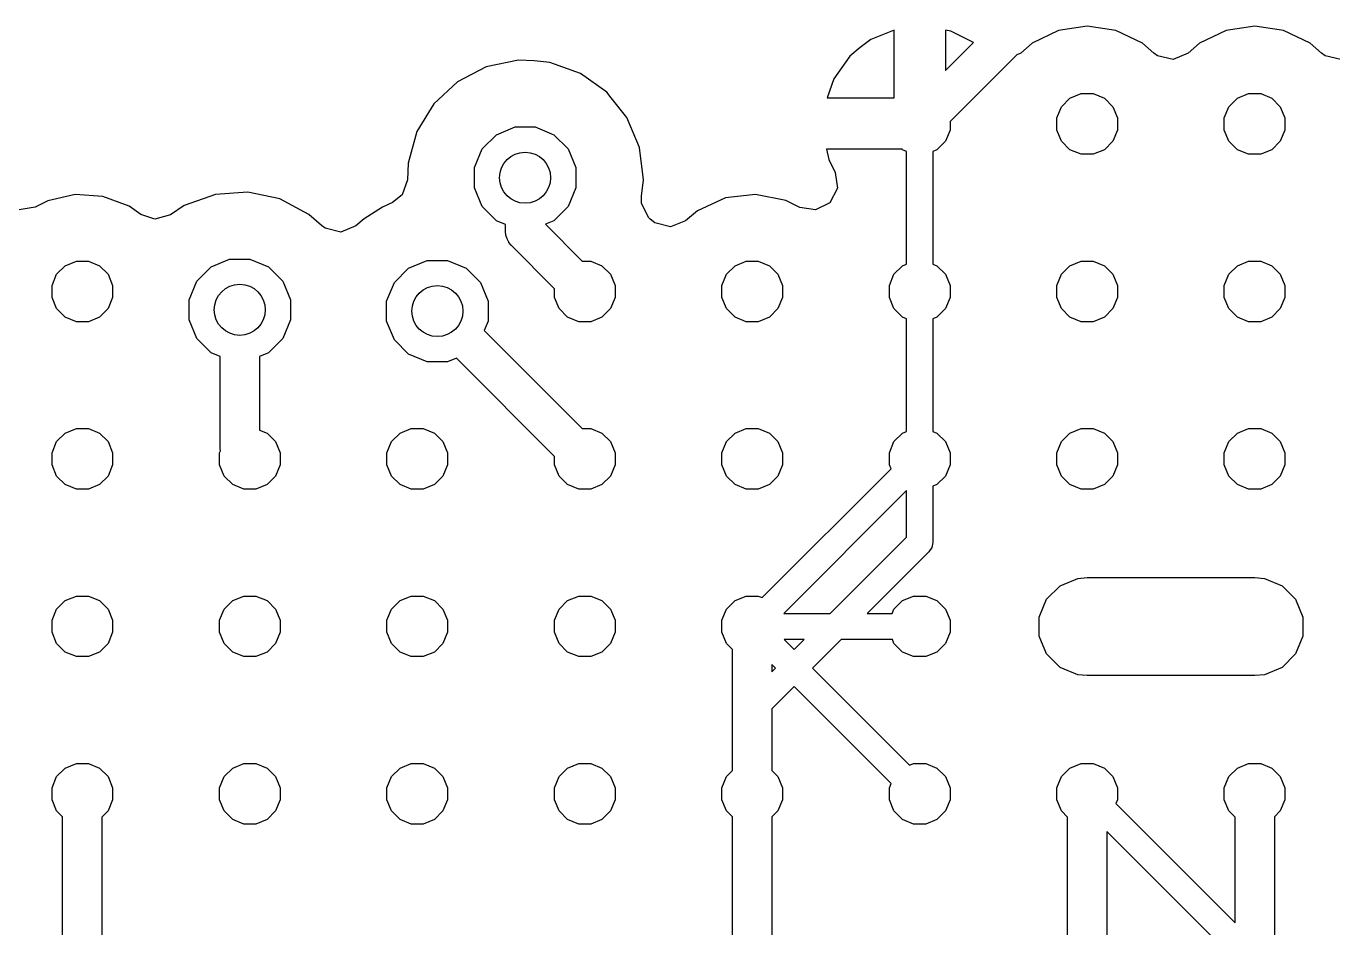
# Model space of a CAD drawing. Header units: inches. Extents: x 5.33 to 6.48, y -5.2 to -3.46.
# Drawn here: x 6.0808 to 6.2804, y -4.0155 to -3.8776 of the extents above; entities that cross this region are included whole.
import ezdxf

# ---------------------------------------------------------------- set-up
doc = ezdxf.new("R2010")
doc.units = ezdxf.units.IN
doc.header["$MEASUREMENT"] = 0
doc.layers.add('Top Layer', color=13, linetype='CONTINUOUS', true_color=0xc83434)

msp = doc.modelspace()

# ---------------------------------------------------------------- linework, layer by layer
at = {"layer": 'Top Layer', "linetype": 'CONTINUOUS'}
for p, q in [((6.24291, -3.87764), (6.23853, -3.87831)), ((6.2473, -3.87831), (6.24291, -3.87764)), ((6.2685, -3.87764), (6.26412, -3.87831)), ((6.27289, -3.87831), (6.2685, -3.87764)), ((6.20982, -3.8797), (6.20819, -3.88089)), ((6.21339, -3.87825), (6.20982, -3.8797)), ((6.21339, -3.88858), (6.21339, -3.87825)), ((6.22206, -3.87843), (6.22126, -3.87828)), ((6.22126, -3.87828), (6.22126, -3.88441)), ((6.22551, -3.88016), (6.22206, -3.87843)), ((6.23853, -3.87831), (6.23447, -3.88026)), ((6.25136, -3.88026), (6.2473, -3.87831)), ((6.26412, -3.87831), (6.26006, -3.88026)), ((6.27695, -3.88026), (6.27289, -3.87831)), ((6.20819, -3.88089), (6.20665, -3.88221)), ((6.22126, -3.88441), (6.22551, -3.88016)), ((6.23274, -3.88176), (6.23215, -3.88201)), ((6.23447, -3.88026), (6.23274, -3.88176)), ((6.25309, -3.88176), (6.25136, -3.88026)), ((6.25365, -3.88217), (6.25309, -3.88176)), ((6.25833, -3.88176), (6.25605, -3.88273)), ((6.26006, -3.88026), (6.25833, -3.88176)), ((6.27868, -3.88176), (6.27695, -3.88026)), ((6.27924, -3.88217), (6.27868, -3.88176)), ((6.15598, -3.88285), (6.15107, -3.88387)), ((6.15839, -3.88293), (6.15598, -3.88285)), ((6.16077, -3.88318), (6.15839, -3.88293)), ((6.16547, -3.88488), (6.16077, -3.88318)), ((6.20665, -3.88221), (6.20416, -3.88569)), ((6.23215, -3.88201), (6.22194, -3.89223)), ((6.25605, -3.88273), (6.25365, -3.88217)), ((6.28165, -3.88273), (6.27924, -3.88217)), ((6.15107, -3.88387), (6.14667, -3.88615)), ((6.16948, -3.88776), (6.16547, -3.88488)), ((6.20416, -3.88569), (6.20314, -3.88858)), ((6.14667, -3.88615), (6.14305, -3.88952)), ((6.17014, -3.88858), (6.16948, -3.88776)), ((6.14305, -3.88952), (6.14048, -3.89375)), ((6.17256, -3.89162), (6.17014, -3.88858)), ((6.20314, -3.88858), (6.21339, -3.88858)), ((6.23897, -3.88997), (6.24027, -3.88867)), ((6.24027, -3.88867), (6.24197, -3.88796)), ((6.24197, -3.88796), (6.24382, -3.88796)), ((6.24382, -3.88796), (6.24552, -3.88867)), ((6.24552, -3.88867), (6.24682, -3.88997)), ((6.26456, -3.88997), (6.26586, -3.88867)), ((6.26586, -3.88867), (6.26756, -3.88796)), ((6.26756, -3.88796), (6.26941, -3.88796)), ((6.26941, -3.88796), (6.27111, -3.88867)), ((6.27111, -3.88867), (6.27241, -3.88997)), ((6.17447, -3.89617), (6.17256, -3.89162)), ((6.23826, -3.89168), (6.23897, -3.88997)), ((6.23826, -3.89352), (6.23826, -3.89168)), ((6.24682, -3.88997), (6.24753, -3.89168)), ((6.24753, -3.89168), (6.24753, -3.89352)), ((6.26385, -3.89168), (6.26456, -3.88997)), ((6.26385, -3.89352), (6.26385, -3.89168)), ((6.27241, -3.88997), (6.27312, -3.89168)), ((6.27312, -3.89168), (6.27312, -3.89352)), ((6.14048, -3.89375), (6.13912, -3.89858)), ((6.15262, -3.89424), (6.15547, -3.89306)), ((6.15547, -3.89306), (6.15855, -3.89306)), ((6.15855, -3.89306), (6.1614, -3.89424)), ((6.22194, -3.89352), (6.22123, -3.89522)), ((6.22194, -3.89223), (6.22194, -3.89352)), ((6.23897, -3.89522), (6.23826, -3.89352)), ((6.24753, -3.89352), (6.24682, -3.89522)), ((6.26456, -3.89522), (6.26385, -3.89352)), ((6.27312, -3.89352), (6.27241, -3.89522)), ((6.15044, -3.89642), (6.15262, -3.89424)), ((6.1614, -3.89424), (6.16358, -3.89642)), ((6.22123, -3.89522), (6.21993, -3.89653)), ((6.24027, -3.89653), (6.23897, -3.89522)), ((6.24682, -3.89522), (6.24552, -3.89653)), ((6.26586, -3.89653), (6.26456, -3.89522)), ((6.27241, -3.89522), (6.27111, -3.89653)), ((6.14926, -3.89927), (6.15044, -3.89642)), ((6.16358, -3.89642), (6.16476, -3.89927)), ((6.17508, -3.90113), (6.17447, -3.89617)), ((6.21461, -3.89646), (6.20305, -3.89646)), ((6.20305, -3.89646), (6.2034, -3.89805)), ((6.21468, -3.89653), (6.21461, -3.89646)), ((6.21531, -3.89679), (6.21468, -3.89653)), ((6.21531, -3.914), (6.21531, -3.89679)), ((6.21993, -3.89653), (6.2193, -3.89679)), ((6.2193, -3.89679), (6.2193, -3.914)), ((6.24197, -3.89723), (6.24027, -3.89653)), ((6.24382, -3.89723), (6.24197, -3.89723)), ((6.24552, -3.89653), (6.24382, -3.89723)), ((6.26756, -3.89723), (6.26586, -3.89653)), ((6.26941, -3.89723), (6.26756, -3.89723)), ((6.27111, -3.89653), (6.26941, -3.89723)), ((6.13912, -3.89858), (6.13904, -3.90111)), ((6.14926, -3.90235), (6.14926, -3.89927)), ((6.16476, -3.89927), (6.16476, -3.90235)), ((6.2034, -3.89805), (6.20437, -3.89999)), ((6.13904, -3.90111), (6.1382, -3.90344)), ((6.17477, -3.90365), (6.17508, -3.90113)), ((6.20437, -3.89999), (6.20473, -3.90243)), ((6.08827, -3.90339), (6.08409, -3.90433)), ((6.09249, -3.90368), (6.08827, -3.90339)), ((6.09651, -3.90517), (6.09249, -3.90368)), ((6.10968, -3.90337), (6.10493, -3.90507)), ((6.11464, -3.90303), (6.10968, -3.90337)), ((6.11951, -3.90406), (6.11464, -3.90303)), ((6.1382, -3.90344), (6.13672, -3.90461)), ((6.15044, -3.9052), (6.14926, -3.90235)), ((6.16476, -3.90235), (6.16358, -3.9052)), ((6.17479, -3.90476), (6.17477, -3.90365)), ((6.19223, -3.90338), (6.18762, -3.90391)), ((6.19686, -3.90428), (6.19223, -3.90338)), ((6.20473, -3.90243), (6.20359, -3.90463)), ((6.08215, -3.90533), (6.07971, -3.90573)), ((6.08409, -3.90433), (6.08215, -3.90533)), ((6.09829, -3.90642), (6.09651, -3.90517)), ((6.10493, -3.90507), (6.1028, -3.90648)), ((6.12398, -3.90641), (6.11951, -3.90406)), ((6.13521, -3.90531), (6.13239, -3.9071)), ((6.13672, -3.90461), (6.13521, -3.90531)), ((6.15262, -3.90738), (6.15044, -3.9052)), ((6.16358, -3.9052), (6.1614, -3.90738)), ((6.17591, -3.90696), (6.17479, -3.90476)), ((6.18762, -3.90391), (6.18334, -3.90585)), ((6.199, -3.90535), (6.19686, -3.90428)), ((6.20138, -3.90573), (6.199, -3.90535)), ((6.20359, -3.90463), (6.20138, -3.90573)), ((6.10042, -3.90715), (6.09829, -3.90642)), ((6.1028, -3.90648), (6.10042, -3.90715)), ((6.12588, -3.90811), (6.12398, -3.90641)), ((6.13239, -3.9071), (6.13112, -3.90818)), ((6.15401, -3.90795), (6.15262, -3.90738)), ((6.1614, -3.90738), (6.16013, -3.9079)), ((6.17611, -3.90716), (6.17591, -3.90696)), ((6.17683, -3.90773), (6.17611, -3.90716)), ((6.17923, -3.90832), (6.17683, -3.90773)), ((6.18152, -3.90739), (6.17923, -3.90832)), ((6.18334, -3.90585), (6.18152, -3.90739)), ((6.12643, -3.90852), (6.12588, -3.90811)), ((6.12883, -3.90911), (6.12643, -3.90852)), ((6.13112, -3.90818), (6.12883, -3.90911)), ((6.15401, -3.90902), (6.15401, -3.90795)), ((6.15406, -3.90957), (6.15401, -3.90902)), ((6.15406, -3.90959), (6.15406, -3.90957)), ((6.15406, -3.9096), (6.15406, -3.90959)), ((6.15406, -3.90959), (6.15406, -3.90959)), ((6.15428, -3.91014), (6.15406, -3.9096)), ((6.16013, -3.9079), (6.16572, -3.91356)), ((6.1545, -3.91067), (6.15428, -3.91014)), ((6.15451, -3.91068), (6.1545, -3.91067)), ((6.15452, -3.91069), (6.15451, -3.91068)), ((6.15451, -3.91068), (6.15451, -3.91068)), ((6.15487, -3.91113), (6.15452, -3.91069)), ((6.16149, -3.91781), (6.15487, -3.91113)), ((6.08673, -3.91426), (6.08843, -3.91356)), ((6.08843, -3.91356), (6.09027, -3.91356)), ((6.09027, -3.91356), (6.09198, -3.91426)), ((6.10901, -3.91443), (6.11186, -3.91325)), ((6.11186, -3.91325), (6.11495, -3.91325)), ((6.11495, -3.91325), (6.1178, -3.91443)), ((6.13921, -3.91463), (6.14206, -3.91345)), ((6.14206, -3.91345), (6.14514, -3.91345)), ((6.14514, -3.91345), (6.14799, -3.91463)), ((6.16572, -3.91356), (6.16704, -3.91356)), ((6.16704, -3.91356), (6.16875, -3.91426)), ((6.18909, -3.91426), (6.19079, -3.91356)), ((6.19079, -3.91356), (6.19263, -3.91356)), ((6.19263, -3.91356), (6.19434, -3.91426)), ((6.24027, -3.91426), (6.24197, -3.91356)), ((6.24197, -3.91356), (6.24382, -3.91356)), ((6.24382, -3.91356), (6.24552, -3.91426)), ((6.26586, -3.91426), (6.26756, -3.91356)), ((6.26756, -3.91356), (6.26941, -3.91356)), ((6.26941, -3.91356), (6.27111, -3.91426)), ((6.08472, -3.91727), (6.08542, -3.91556)), ((6.08542, -3.91556), (6.08673, -3.91426)), ((6.09198, -3.91426), (6.09328, -3.91556)), ((6.09328, -3.91556), (6.09398, -3.91727)), ((6.10683, -3.91661), (6.10901, -3.91443)), ((6.1178, -3.91443), (6.11998, -3.91661)), ((6.13703, -3.91681), (6.13921, -3.91463)), ((6.14799, -3.91463), (6.15017, -3.91681)), ((6.16875, -3.91426), (6.17005, -3.91556)), ((6.17005, -3.91556), (6.17076, -3.91727)), ((6.18708, -3.91727), (6.18778, -3.91556)), ((6.18778, -3.91556), (6.18909, -3.91426)), ((6.19434, -3.91426), (6.19564, -3.91556)), ((6.19564, -3.91556), (6.19635, -3.91727)), ((6.21267, -3.91727), (6.21337, -3.91556)), ((6.21337, -3.91556), (6.21468, -3.91426)), ((6.21468, -3.91426), (6.21531, -3.914)), ((6.2193, -3.914), (6.21993, -3.91426)), ((6.21993, -3.91426), (6.22123, -3.91556)), ((6.22123, -3.91556), (6.22194, -3.91727)), ((6.23826, -3.91727), (6.23897, -3.91556)), ((6.23897, -3.91556), (6.24027, -3.91426)), ((6.24552, -3.91426), (6.24682, -3.91556)), ((6.24682, -3.91556), (6.24753, -3.91727)), ((6.26385, -3.91727), (6.26456, -3.91556)), ((6.26456, -3.91556), (6.26586, -3.91426)), ((6.27111, -3.91426), (6.27241, -3.91556)), ((6.27241, -3.91556), (6.27312, -3.91727)), ((6.08472, -3.91911), (6.08472, -3.91727)), ((6.09398, -3.91727), (6.09398, -3.91911)), ((6.10565, -3.91946), (6.10683, -3.91661)), ((6.11998, -3.91661), (6.12116, -3.91946)), ((6.13585, -3.91966), (6.13703, -3.91681)), ((6.15017, -3.91681), (6.15135, -3.91966)), ((6.17076, -3.91727), (6.17076, -3.91911)), ((6.18708, -3.91911), (6.18708, -3.91727)), ((6.19635, -3.91727), (6.19635, -3.91911)), ((6.21267, -3.91911), (6.21267, -3.91727)), ((6.22194, -3.91727), (6.22194, -3.91911)), ((6.23826, -3.91911), (6.23826, -3.91727)), ((6.24753, -3.91727), (6.24753, -3.91911)), ((6.26385, -3.91911), (6.26385, -3.91727)), ((6.27312, -3.91727), (6.27312, -3.91911)), ((6.08542, -3.92081), (6.08472, -3.91911)), ((6.09398, -3.91911), (6.09328, -3.92081)), ((6.10565, -3.92255), (6.10565, -3.91946)), ((6.12116, -3.91946), (6.12116, -3.92255)), ((6.13585, -3.92274), (6.13585, -3.91966)), ((6.15135, -3.91966), (6.15135, -3.92274)), ((6.16149, -3.91911), (6.16149, -3.91781)), ((6.16219, -3.92081), (6.16149, -3.91911)), ((6.17076, -3.91911), (6.17005, -3.92081)), ((6.18778, -3.92081), (6.18708, -3.91911)), ((6.19635, -3.91911), (6.19564, -3.92081)), ((6.21337, -3.92081), (6.21267, -3.91911)), ((6.22194, -3.91911), (6.22123, -3.92081)), ((6.23897, -3.92081), (6.23826, -3.91911)), ((6.24753, -3.91911), (6.24682, -3.92081)), ((6.26456, -3.92081), (6.26385, -3.91911)), ((6.27312, -3.91911), (6.27241, -3.92081)), ((6.08673, -3.92212), (6.08542, -3.92081)), ((6.09328, -3.92081), (6.09198, -3.92212)), ((6.1635, -3.92212), (6.16219, -3.92081)), ((6.17005, -3.92081), (6.16875, -3.92212)), ((6.18909, -3.92212), (6.18778, -3.92081)), ((6.19564, -3.92081), (6.19434, -3.92212)), ((6.21468, -3.92212), (6.21337, -3.92081)), ((6.22123, -3.92081), (6.21993, -3.92212)), ((6.24027, -3.92212), (6.23897, -3.92081)), ((6.24682, -3.92081), (6.24552, -3.92212)), ((6.26586, -3.92212), (6.26456, -3.92081)), ((6.27241, -3.92081), (6.27111, -3.92212)), ((6.08843, -3.92282), (6.08673, -3.92212)), ((6.09027, -3.92282), (6.08843, -3.92282)), ((6.09198, -3.92212), (6.09027, -3.92282)), ((6.10683, -3.92539), (6.10565, -3.92255)), ((6.12116, -3.92255), (6.11998, -3.92539)), ((6.13703, -3.92559), (6.13585, -3.92274)), ((6.15135, -3.92274), (6.15077, -3.92415)), ((6.1652, -3.92282), (6.1635, -3.92212)), ((6.16704, -3.92282), (6.1652, -3.92282)), ((6.16875, -3.92212), (6.16704, -3.92282)), ((6.19079, -3.92282), (6.18909, -3.92212)), ((6.19263, -3.92282), (6.19079, -3.92282)), ((6.19434, -3.92212), (6.19263, -3.92282)), ((6.21531, -3.92238), (6.21468, -3.92212)), ((6.21531, -3.93959), (6.21531, -3.92238)), ((6.21993, -3.92212), (6.2193, -3.92238)), ((6.2193, -3.92238), (6.2193, -3.93959)), ((6.24197, -3.92282), (6.24027, -3.92212)), ((6.24382, -3.92282), (6.24197, -3.92282)), ((6.24552, -3.92212), (6.24382, -3.92282)), ((6.26756, -3.92282), (6.26586, -3.92212)), ((6.26941, -3.92282), (6.26756, -3.92282)), ((6.27111, -3.92212), (6.26941, -3.92282)), ((6.10901, -3.92758), (6.10683, -3.92539)), ((6.11998, -3.92539), (6.1178, -3.92758)), ((6.13921, -3.92777), (6.13703, -3.92559)), ((6.15077, -3.92415), (6.16571, -3.93915)), ((6.1104, -3.92815), (6.10901, -3.92758)), ((6.1178, -3.92758), (6.11641, -3.92815)), ((6.1104, -3.9422), (6.1104, -3.92815)), ((6.11641, -3.92815), (6.11641, -3.93937)), ((6.14206, -3.92895), (6.13921, -3.92777)), ((6.14514, -3.92895), (6.14206, -3.92895)), ((6.14652, -3.92838), (6.14514, -3.92895)), ((6.16149, -3.94342), (6.14652, -3.92838)), ((6.08673, -3.93985), (6.08843, -3.93915)), ((6.08843, -3.93915), (6.09027, -3.93915)), ((6.09027, -3.93915), (6.09198, -3.93985)), ((6.11641, -3.93937), (6.11757, -3.93985)), ((6.13791, -3.93985), (6.13961, -3.93915)), ((6.13961, -3.93915), (6.14145, -3.93915)), ((6.14145, -3.93915), (6.14316, -3.93985)), ((6.16571, -3.93915), (6.16704, -3.93915)), ((6.16704, -3.93915), (6.16875, -3.93985)), ((6.18909, -3.93985), (6.19079, -3.93915)), ((6.19079, -3.93915), (6.19263, -3.93915)), ((6.19263, -3.93915), (6.19434, -3.93985)), ((6.21468, -3.93985), (6.21531, -3.93959)), ((6.2193, -3.93959), (6.21993, -3.93985)), ((6.24027, -3.93985), (6.24197, -3.93915)), ((6.24197, -3.93915), (6.24382, -3.93915)), ((6.24382, -3.93915), (6.24552, -3.93985)), ((6.26586, -3.93985), (6.26756, -3.93915)), ((6.26756, -3.93915), (6.26941, -3.93915)), ((6.26941, -3.93915), (6.27111, -3.93985)), ((6.08472, -3.94286), (6.08542, -3.94115)), ((6.08542, -3.94115), (6.08673, -3.93985)), ((6.09198, -3.93985), (6.09328, -3.94115)), ((6.09328, -3.94115), (6.09398, -3.94286)), ((6.11757, -3.93985), (6.11887, -3.94115)), ((6.11887, -3.94115), (6.11957, -3.94286)), ((6.1359, -3.94286), (6.1366, -3.94115)), ((6.1366, -3.94115), (6.13791, -3.93985)), ((6.14316, -3.93985), (6.14446, -3.94115)), ((6.14446, -3.94115), (6.14517, -3.94286)), ((6.16875, -3.93985), (6.17005, -3.94115)), ((6.17005, -3.94115), (6.17076, -3.94286)), ((6.18708, -3.94286), (6.18778, -3.94115)), ((6.18778, -3.94115), (6.18909, -3.93985)), ((6.19434, -3.93985), (6.19564, -3.94115)), ((6.19564, -3.94115), (6.19635, -3.94286)), ((6.21267, -3.94286), (6.21337, -3.94115)), ((6.21337, -3.94115), (6.21468, -3.93985)), ((6.21993, -3.93985), (6.22123, -3.94115)), ((6.22123, -3.94115), (6.22194, -3.94286)), ((6.23826, -3.94286), (6.23897, -3.94115)), ((6.23897, -3.94115), (6.24027, -3.93985)), ((6.24552, -3.93985), (6.24682, -3.94115)), ((6.24682, -3.94115), (6.24753, -3.94286)), ((6.26385, -3.94286), (6.26456, -3.94115)), ((6.26456, -3.94115), (6.26586, -3.93985)), ((6.27111, -3.93985), (6.27241, -3.94115)), ((6.27241, -3.94115), (6.27312, -3.94286)), ((6.08472, -3.9447), (6.08472, -3.94286)), ((6.09398, -3.94286), (6.09398, -3.9447)), ((6.11031, -3.94286), (6.11044, -3.94254)), ((6.11031, -3.9447), (6.11031, -3.94286)), ((6.11044, -3.94254), (6.1104, -3.9422)), ((6.11957, -3.94286), (6.11957, -3.9447)), ((6.1359, -3.9447), (6.1359, -3.94286)), ((6.14517, -3.94286), (6.14517, -3.9447)), ((6.16149, -3.9447), (6.16149, -3.94342)), ((6.17076, -3.94286), (6.17076, -3.9447)), ((6.18708, -3.9447), (6.18708, -3.94286)), ((6.19635, -3.94286), (6.19635, -3.9447)), ((6.21267, -3.9447), (6.21267, -3.94286)), ((6.22194, -3.94286), (6.22194, -3.9447)), ((6.23826, -3.9447), (6.23826, -3.94286)), ((6.24753, -3.94286), (6.24753, -3.9447)), ((6.26385, -3.9447), (6.26385, -3.94286)), ((6.27312, -3.94286), (6.27312, -3.9447)), ((6.08542, -3.9464), (6.08472, -3.9447)), ((6.09398, -3.9447), (6.09328, -3.9464)), ((6.11101, -3.9464), (6.11031, -3.9447)), ((6.11957, -3.9447), (6.11887, -3.9464)), ((6.1366, -3.9464), (6.1359, -3.9447)), ((6.14517, -3.9447), (6.14446, -3.9464)), ((6.16219, -3.9464), (6.16149, -3.9447)), ((6.17076, -3.9447), (6.17005, -3.9464)), ((6.18778, -3.9464), (6.18708, -3.9447)), ((6.19325, -3.96499), (6.21292, -3.94531)), ((6.19635, -3.9447), (6.19564, -3.9464)), ((6.21292, -3.94531), (6.21267, -3.9447)), ((6.22194, -3.9447), (6.22123, -3.9464)), ((6.23897, -3.9464), (6.23826, -3.9447)), ((6.24753, -3.9447), (6.24682, -3.9464)), ((6.26456, -3.9464), (6.26385, -3.9447)), ((6.27312, -3.9447), (6.27241, -3.9464)), ((6.08673, -3.94771), (6.08542, -3.9464)), ((6.08843, -3.94841), (6.08673, -3.94771)), ((6.09198, -3.94771), (6.09027, -3.94841)), ((6.09328, -3.9464), (6.09198, -3.94771)), ((6.11232, -3.94771), (6.11101, -3.9464)), ((6.11402, -3.94841), (6.11232, -3.94771)), ((6.11757, -3.94771), (6.11586, -3.94841)), ((6.11887, -3.9464), (6.11757, -3.94771)), ((6.13791, -3.94771), (6.1366, -3.9464)), ((6.13961, -3.94841), (6.13791, -3.94771)), ((6.14316, -3.94771), (6.14145, -3.94841)), ((6.14446, -3.9464), (6.14316, -3.94771)), ((6.1635, -3.94771), (6.16219, -3.9464)), ((6.1652, -3.94841), (6.1635, -3.94771)), ((6.16875, -3.94771), (6.16704, -3.94841)), ((6.17005, -3.9464), (6.16875, -3.94771)), ((6.18909, -3.94771), (6.18778, -3.9464)), ((6.19079, -3.94841), (6.18909, -3.94771)), ((6.19434, -3.94771), (6.19263, -3.94841)), ((6.19564, -3.9464), (6.19434, -3.94771)), ((6.21993, -3.94771), (6.2193, -3.94797)), ((6.22123, -3.9464), (6.21993, -3.94771)), ((6.24027, -3.94771), (6.23897, -3.9464)), ((6.24197, -3.94841), (6.24027, -3.94771)), ((6.24552, -3.94771), (6.24382, -3.94841)), ((6.24682, -3.9464), (6.24552, -3.94771)), ((6.26586, -3.94771), (6.26456, -3.9464)), ((6.26756, -3.94841), (6.26586, -3.94771)), ((6.27111, -3.94771), (6.26941, -3.94841)), ((6.27241, -3.9464), (6.27111, -3.94771)), ((6.09027, -3.94841), (6.08843, -3.94841)), ((6.11586, -3.94841), (6.11402, -3.94841)), ((6.14145, -3.94841), (6.13961, -3.94841)), ((6.16704, -3.94841), (6.1652, -3.94841)), ((6.19263, -3.94841), (6.19079, -3.94841)), ((6.21531, -3.94863), (6.19653, -3.96741)), ((6.21531, -3.95573), (6.21531, -3.94863)), ((6.2193, -3.94797), (6.2193, -3.95656)), ((6.24382, -3.94841), (6.24197, -3.94841)), ((6.26941, -3.94841), (6.26756, -3.94841)), ((6.20364, -3.96741), (6.21531, -3.95573)), ((6.21915, -3.95732), (6.21872, -3.95797)), ((6.2193, -3.95656), (6.21915, -3.95732)), ((6.21915, -3.95732), (6.21915, -3.95732)), ((6.21915, -3.95732), (6.21915, -3.95732)), ((6.21915, -3.95732), (6.21915, -3.95732)), ((6.21915, -3.95732), (6.21915, -3.95732)), ((6.21872, -3.95797), (6.20929, -3.96741)), ((6.23668, -3.96524), (6.23875, -3.96317)), ((6.23875, -3.96317), (6.24145, -3.96205)), ((6.24145, -3.96205), (6.24291, -3.96191)), ((6.24291, -3.96191), (6.2685, -3.96191)), ((6.2685, -3.96191), (6.26997, -3.96205)), ((6.26997, -3.96205), (6.27267, -3.96317)), ((6.27267, -3.96317), (6.27474, -3.96524)), ((6.08542, -3.96675), (6.08673, -3.96544)), ((6.08673, -3.96544), (6.08843, -3.96474)), ((6.08843, -3.96474), (6.09027, -3.96474)), ((6.09027, -3.96474), (6.09198, -3.96544)), ((6.09198, -3.96544), (6.09328, -3.96675)), ((6.11101, -3.96675), (6.11232, -3.96544)), ((6.11232, -3.96544), (6.11402, -3.96474)), ((6.11402, -3.96474), (6.11586, -3.96474)), ((6.11586, -3.96474), (6.11757, -3.96544)), ((6.11757, -3.96544), (6.11887, -3.96675)), ((6.1366, -3.96675), (6.13791, -3.96544)), ((6.13791, -3.96544), (6.13961, -3.96474)), ((6.13961, -3.96474), (6.14145, -3.96474)), ((6.14145, -3.96474), (6.14316, -3.96544)), ((6.14316, -3.96544), (6.14446, -3.96675)), ((6.16219, -3.96675), (6.1635, -3.96544)), ((6.1635, -3.96544), (6.1652, -3.96474)), ((6.1652, -3.96474), (6.16704, -3.96474)), ((6.16704, -3.96474), (6.16875, -3.96544)), ((6.16875, -3.96544), (6.17005, -3.96675)), ((6.18778, -3.96675), (6.18909, -3.96544)), ((6.18909, -3.96544), (6.19079, -3.96474)), ((6.19079, -3.96474), (6.19263, -3.96474)), ((6.19263, -3.96474), (6.19325, -3.96499)), ((6.21337, -3.96675), (6.21468, -3.96544)), ((6.21468, -3.96544), (6.21638, -3.96474)), ((6.21638, -3.96474), (6.21822, -3.96474)), ((6.21822, -3.96474), (6.21993, -3.96544)), ((6.21993, -3.96544), (6.22123, -3.96675)), ((6.23556, -3.96795), (6.23668, -3.96524)), ((6.27474, -3.96524), (6.27586, -3.96795)), ((6.08472, -3.96845), (6.08542, -3.96675)), ((6.09328, -3.96675), (6.09398, -3.96845)), ((6.11031, -3.96845), (6.11101, -3.96675)), ((6.11887, -3.96675), (6.11957, -3.96845)), ((6.1359, -3.96845), (6.1366, -3.96675)), ((6.14446, -3.96675), (6.14517, -3.96845)), ((6.16149, -3.96845), (6.16219, -3.96675)), ((6.17005, -3.96675), (6.17076, -3.96845)), ((6.18708, -3.96845), (6.18778, -3.96675)), ((6.19653, -3.96741), (6.20364, -3.96741)), ((6.20929, -3.96741), (6.2131, -3.96741)), ((6.2131, -3.96741), (6.21337, -3.96675)), ((6.22123, -3.96675), (6.22194, -3.96845)), ((6.08472, -3.97029), (6.08472, -3.96845)), ((6.09398, -3.96845), (6.09398, -3.97029)), ((6.11031, -3.97029), (6.11031, -3.96845)), ((6.11957, -3.96845), (6.11957, -3.97029)), ((6.1359, -3.97029), (6.1359, -3.96845)), ((6.14517, -3.96845), (6.14517, -3.97029)), ((6.16149, -3.97029), (6.16149, -3.96845)), ((6.17076, -3.96845), (6.17076, -3.97029)), ((6.18708, -3.97029), (6.18708, -3.96845)), ((6.22194, -3.96845), (6.22194, -3.97029)), ((6.23556, -3.97087), (6.23556, -3.96795)), ((6.27586, -3.96795), (6.27586, -3.97087)), ((6.08542, -3.97199), (6.08472, -3.97029)), ((6.09398, -3.97029), (6.09328, -3.97199)), ((6.11101, -3.97199), (6.11031, -3.97029)), ((6.11957, -3.97029), (6.11887, -3.97199)), ((6.1366, -3.97199), (6.1359, -3.97029)), ((6.14517, -3.97029), (6.14446, -3.97199)), ((6.16219, -3.97199), (6.16149, -3.97029)), ((6.17076, -3.97029), (6.17005, -3.97199)), ((6.18778, -3.97199), (6.18708, -3.97029)), ((6.19658, -3.97141), (6.19811, -3.97294)), ((6.19964, -3.97141), (6.19658, -3.97141)), ((6.19811, -3.97294), (6.19964, -3.97141)), ((6.2053, -3.97141), (6.20094, -3.97577)), ((6.21313, -3.97141), (6.2053, -3.97141)), ((6.21337, -3.97199), (6.21313, -3.97141)), ((6.22194, -3.97029), (6.22123, -3.97199)), ((6.23668, -3.97358), (6.23556, -3.97087)), ((6.27586, -3.97087), (6.27474, -3.97358)), ((6.08673, -3.9733), (6.08542, -3.97199)), ((6.08843, -3.974), (6.08673, -3.9733)), ((6.09198, -3.9733), (6.09027, -3.974)), ((6.09328, -3.97199), (6.09198, -3.9733)), ((6.11232, -3.9733), (6.11101, -3.97199)), ((6.11402, -3.974), (6.11232, -3.9733)), ((6.11757, -3.9733), (6.11586, -3.974)), ((6.11887, -3.97199), (6.11757, -3.9733)), ((6.13791, -3.9733), (6.1366, -3.97199)), ((6.13961, -3.974), (6.13791, -3.9733)), ((6.14316, -3.9733), (6.14145, -3.974)), ((6.14446, -3.97199), (6.14316, -3.9733)), ((6.1635, -3.9733), (6.16219, -3.97199)), ((6.1652, -3.974), (6.1635, -3.9733)), ((6.16875, -3.9733), (6.16704, -3.974)), ((6.17005, -3.97199), (6.16875, -3.9733)), ((6.18871, -3.97292), (6.18778, -3.97199)), ((6.18871, -3.98217), (6.18871, -3.97292)), ((6.21468, -3.9733), (6.21337, -3.97199)), ((6.21638, -3.974), (6.21468, -3.9733)), ((6.21993, -3.9733), (6.21822, -3.974)), ((6.22123, -3.97199), (6.21993, -3.9733)), ((6.23875, -3.97565), (6.23668, -3.97358)), ((6.27474, -3.97358), (6.27267, -3.97565)), ((6.09027, -3.974), (6.08843, -3.974)), ((6.11586, -3.974), (6.11402, -3.974)), ((6.14145, -3.974), (6.13961, -3.974)), ((6.16704, -3.974), (6.1652, -3.974)), ((6.19529, -3.97577), (6.19471, -3.97519)), ((6.19471, -3.97519), (6.19471, -3.97634)), ((6.21822, -3.974), (6.21638, -3.974)), ((6.24145, -3.97677), (6.23875, -3.97565)), ((6.27267, -3.97565), (6.26997, -3.97677)), ((6.19471, -3.97634), (6.19529, -3.97577)), ((6.20094, -3.97577), (6.21577, -3.99058)), ((6.24291, -3.97691), (6.24145, -3.97677)), ((6.2685, -3.97691), (6.24291, -3.97691)), ((6.26997, -3.97677), (6.2685, -3.97691)), ((6.19811, -3.97859), (6.19471, -3.98199)), ((6.21293, -3.9934), (6.19811, -3.97859)), ((6.18871, -3.99141), (6.18871, -3.98217)), ((6.19471, -3.98199), (6.19471, -3.98217)), ((6.19471, -3.98217), (6.19471, -3.99141)), ((6.08542, -3.99234), (6.08673, -3.99103)), ((6.08673, -3.99103), (6.08843, -3.99033)), ((6.08843, -3.99033), (6.09027, -3.99033)), ((6.09027, -3.99033), (6.09198, -3.99103)), ((6.09198, -3.99103), (6.09328, -3.99234)), ((6.11101, -3.99234), (6.11232, -3.99103)), ((6.11232, -3.99103), (6.11402, -3.99033)), ((6.11402, -3.99033), (6.11586, -3.99033)), ((6.11586, -3.99033), (6.11757, -3.99103)), ((6.11757, -3.99103), (6.11887, -3.99234)), ((6.1366, -3.99234), (6.13791, -3.99103)), ((6.13791, -3.99103), (6.13961, -3.99033)), ((6.13961, -3.99033), (6.14145, -3.99033)), ((6.14145, -3.99033), (6.14316, -3.99103)), ((6.14316, -3.99103), (6.14446, -3.99234)), ((6.16219, -3.99234), (6.1635, -3.99103)), ((6.1635, -3.99103), (6.1652, -3.99033)), ((6.1652, -3.99033), (6.16704, -3.99033)), ((6.16704, -3.99033), (6.16875, -3.99103)), ((6.16875, -3.99103), (6.17005, -3.99234)), ((6.18778, -3.99234), (6.18871, -3.99141)), ((6.19471, -3.99141), (6.19564, -3.99234)), ((6.21577, -3.99058), (6.21638, -3.99033)), ((6.21638, -3.99033), (6.21822, -3.99033)), ((6.21822, -3.99033), (6.21993, -3.99103)), ((6.21993, -3.99103), (6.22123, -3.99234)), ((6.23897, -3.99234), (6.24027, -3.99103)), ((6.24027, -3.99103), (6.24197, -3.99033)), ((6.24197, -3.99033), (6.24382, -3.99033)), ((6.24382, -3.99033), (6.24552, -3.99103)), ((6.24552, -3.99103), (6.24682, -3.99234)), ((6.26456, -3.99234), (6.26586, -3.99103)), ((6.26586, -3.99103), (6.26756, -3.99033)), ((6.26756, -3.99033), (6.26941, -3.99033)), ((6.26941, -3.99033), (6.27111, -3.99103)), ((6.27111, -3.99103), (6.27241, -3.99234)), ((6.08472, -3.99404), (6.08542, -3.99234)), ((6.09328, -3.99234), (6.09398, -3.99404)), ((6.11031, -3.99404), (6.11101, -3.99234)), ((6.11887, -3.99234), (6.11957, -3.99404)), ((6.1359, -3.99404), (6.1366, -3.99234)), ((6.14446, -3.99234), (6.14517, -3.99404)), ((6.16149, -3.99404), (6.16219, -3.99234)), ((6.17005, -3.99234), (6.17076, -3.99404)), ((6.18708, -3.99404), (6.18778, -3.99234)), ((6.19564, -3.99234), (6.19635, -3.99404)), ((6.21267, -3.99404), (6.21293, -3.9934)), ((6.22123, -3.99234), (6.22194, -3.99404)), ((6.23826, -3.99404), (6.23897, -3.99234)), ((6.24682, -3.99234), (6.24753, -3.99404)), ((6.26385, -3.99404), (6.26456, -3.99234)), ((6.27241, -3.99234), (6.27312, -3.99404)), ((6.08472, -3.99588), (6.08472, -3.99404)), ((6.09398, -3.99404), (6.09398, -3.99588)), ((6.11031, -3.99588), (6.11031, -3.99404)), ((6.11957, -3.99404), (6.11957, -3.99588)), ((6.1359, -3.99588), (6.1359, -3.99404)), ((6.14517, -3.99404), (6.14517, -3.99588)), ((6.16149, -3.99588), (6.16149, -3.99404)), ((6.17076, -3.99404), (6.17076, -3.99588)), ((6.18708, -3.99588), (6.18708, -3.99404)), ((6.19635, -3.99404), (6.19635, -3.99588)), ((6.21267, -3.99588), (6.21267, -3.99404)), ((6.22194, -3.99404), (6.22194, -3.99588)), ((6.23826, -3.99588), (6.23826, -3.99404)), ((6.24753, -3.99404), (6.24753, -3.99588)), ((6.26385, -3.99588), (6.26385, -3.99404)), ((6.27312, -3.99404), (6.27312, -3.99588)), ((6.08542, -3.99759), (6.08472, -3.99588)), ((6.08631, -3.99847), (6.08542, -3.99759)), ((6.09328, -3.99759), (6.09231, -3.99855)), ((6.09398, -3.99588), (6.09328, -3.99759)), ((6.11101, -3.99759), (6.11031, -3.99588)), ((6.11232, -3.99889), (6.11101, -3.99759)), ((6.11887, -3.99759), (6.11757, -3.99889)), ((6.11957, -3.99588), (6.11887, -3.99759)), ((6.1366, -3.99759), (6.1359, -3.99588)), ((6.13791, -3.99889), (6.1366, -3.99759)), ((6.14446, -3.99759), (6.14316, -3.99889)), ((6.14517, -3.99588), (6.14446, -3.99759)), ((6.16219, -3.99759), (6.16149, -3.99588)), ((6.1635, -3.99889), (6.16219, -3.99759)), ((6.17005, -3.99759), (6.16875, -3.99889)), ((6.17076, -3.99588), (6.17005, -3.99759)), ((6.18778, -3.99759), (6.18708, -3.99588)), ((6.18871, -3.99851), (6.18778, -3.99759)), ((6.19564, -3.99759), (6.19471, -3.99851)), ((6.19635, -3.99588), (6.19564, -3.99759)), ((6.21337, -3.99759), (6.21267, -3.99588)), ((6.21468, -3.99889), (6.21337, -3.99759)), ((6.22123, -3.99759), (6.21993, -3.99889)), ((6.22194, -3.99588), (6.22123, -3.99759)), ((6.23897, -3.99759), (6.23826, -3.99588)), ((6.23991, -3.99853), (6.23897, -3.99759)), ((6.24753, -3.99588), (6.24729, -3.99645)), ((6.24729, -3.99645), (6.2655, -4.01468)), ((6.26456, -3.99759), (6.26385, -3.99588)), ((6.2655, -3.99853), (6.26456, -3.99759)), ((6.27241, -3.99759), (6.27151, -3.99849)), ((6.27312, -3.99588), (6.27241, -3.99759)), ((6.08631, -4.01704), (6.08631, -3.99847)), ((6.09231, -3.99855), (6.09231, -4.01696)), ((6.11402, -3.99959), (6.11232, -3.99889)), ((6.11586, -3.99959), (6.11402, -3.99959)), ((6.11757, -3.99889), (6.11586, -3.99959)), ((6.13961, -3.99959), (6.13791, -3.99889)), ((6.14145, -3.99959), (6.13961, -3.99959)), ((6.14316, -3.99889), (6.14145, -3.99959)), ((6.1652, -3.99959), (6.1635, -3.99889)), ((6.16704, -3.99959), (6.1652, -3.99959)), ((6.16875, -3.99889), (6.16704, -3.99959)), ((6.18871, -4.017), (6.18871, -3.99851)), ((6.19471, -3.99851), (6.19471, -4.017)), ((6.21638, -3.99959), (6.21468, -3.99889)), ((6.21822, -3.99959), (6.21638, -3.99959)), ((6.21993, -3.99889), (6.21822, -3.99959)), ((6.23991, -4.01698), (6.23991, -3.99853)), ((6.2655, -4.01468), (6.2655, -3.99853)), ((6.27151, -3.99849), (6.27151, -4.01702)), ((6.26368, -4.01851), (6.24592, -4.00073)), ((6.24592, -4.00073), (6.24592, -4.01702))]:
    msp.add_line(p, q, dxfattribs=at)
at = {"layer": 'Top Layer'}
for centre in [(6.15701, -3.90081), (6.15701, -3.90081), (6.11341, -3.921), (6.11341, -3.921), (6.1436, -3.9212), (6.1436, -3.9212)]:
    msp.add_circle(centre, 0.0039, dxfattribs=at)

doc.saveas('drawing.dxf')
